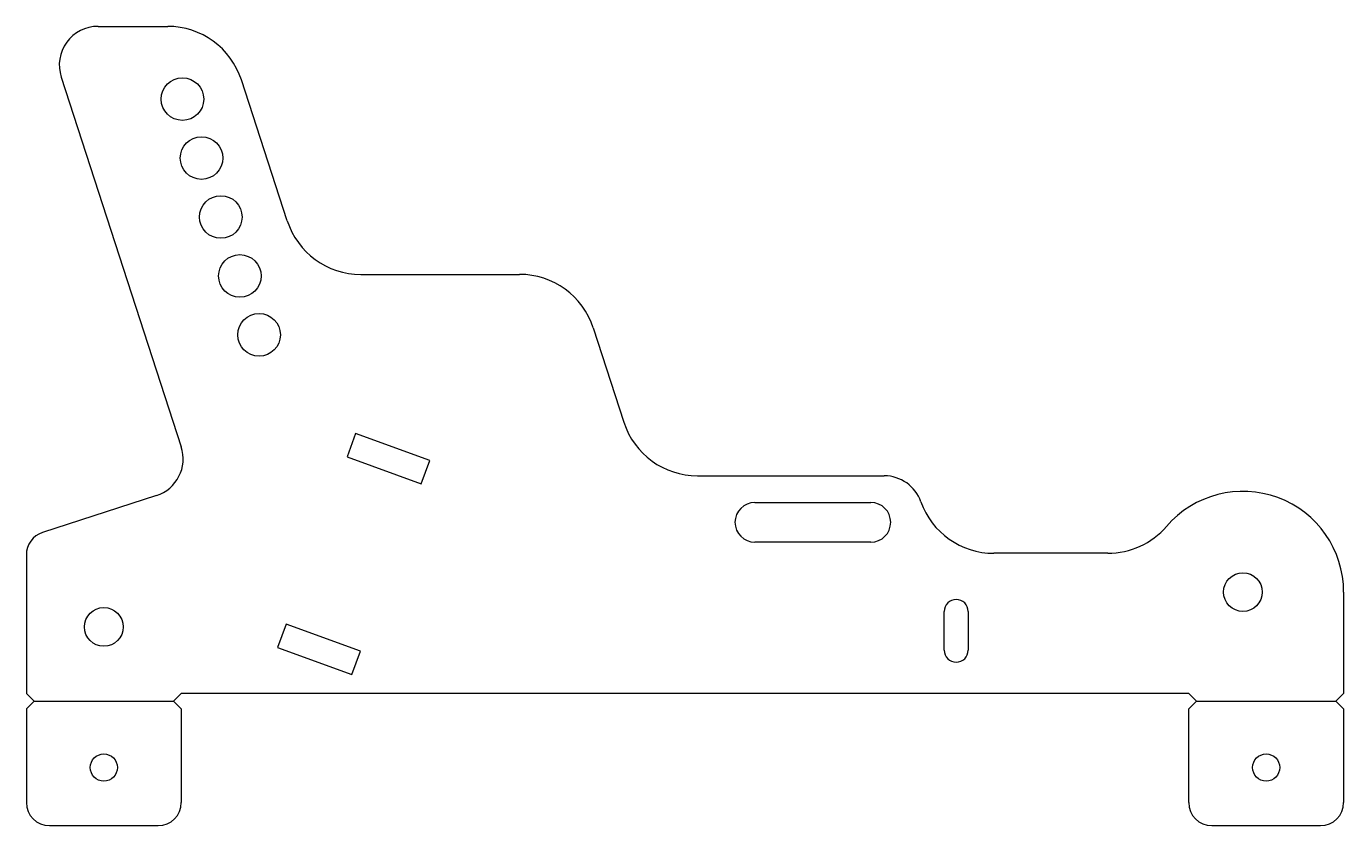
# Model space of a CAD drawing. Extents: x 0 to 170, y 0 to 103.
import ezdxf

# ---------------------------------------------------------------- set-up
doc = ezdxf.new("R2010")
doc.units = 0
doc.header["$MEASUREMENT"] = 0
doc.layers.get('0').update_dxf_attribs({"linetype": 'CONTINUOUS'})
doc.layers.add('CUT', color=7, linetype='CONTINUOUS')
doc.layers.add('FOLD', color=6, linetype='CONTINUOUS')

msp = doc.modelspace()

# ---------------------------------------------------------------- linework, layer by layer
for p, q in [((1, 16.07), (0, 17.07)), ((19, 16.07), (20, 17.07)), ((151, 16.07), (150, 17.07)), ((169, 16.07), (170, 17.07)), ((1, 16.07), (0, 15.07)), ((19, 16.07), (20, 15.07)), ((151, 16.07), (150, 15.07)), ((169, 16.07), (170, 15.07))]:
    msp.add_line(p, q)
at = {"layer": 'CUT'}
for p, q in [((9.25, 103.14), (18.24, 103.14)), ((4.5, 96.6), (20, 48.9)), ((33.66, 78.05), (27.75, 96.23)), ((43.17, 71.14), (63.64, 71.14)), ((73.15, 64.23), (77.11, 52.05)), ((42.48, 50.61), (41.39, 47.6)), ((52.07, 47.12), (42.48, 50.61)), ((41.39, 47.6), (50.97, 44.11)), ((50.97, 44.11), (52.07, 47.12)), ((86.62, 45.14), (110.72, 45.14)), ((16.79, 42.6), (2.07, 37.82)), ((94, 41.69), (109, 41.69)), ((109, 36.59), (94, 36.59)), ((0, 34.96), (0, 17.07)), ((139.56, 35.14), (124.86, 35.14)), ((170, 30.14), (170, 17.07)), ((118.45, 22.64), (118.45, 27.64)), ((121.55, 27.64), (121.55, 22.64)), ((33.52, 25.99), (32.43, 22.98)), ((43.11, 22.5), (33.52, 25.99)), ((32.43, 22.98), (42.01, 19.49)), ((42.01, 19.49), (43.11, 22.5)), ((150, 17.07), (20, 17.07)), ((0, 15.07), (0, 3)), ((20, 15.07), (20, 3)), ((150, 3), (150, 15.07)), ((170, 15.07), (170, 3)), ((3, 0), (17, 0)), ((153, 0), (167, 0))]:
    msp.add_line(p, q, dxfattribs=at)
for centre, radius in [((20.14, 93.76), 2.75), ((22.61, 86.15), 2.75), ((25.09, 78.54), 2.75), ((27.56, 70.93), 2.75), ((30.03, 63.33), 2.75), ((157, 30.14), 2.5), ((10, 25.64), 2.5), ((10, 7.5), 1.75), ((160, 7.5), 1.75)]:
    msp.add_circle(centre, radius, dxfattribs=at)
for centre, radius, start, end in [((9.25, 98.14), 5, 90, 198), ((18.24, 93.14), 10, 18, 90), ((43.17, 81.14), 10, 198, 270), ((63.64, 61.14), 10, 18, 90), ((86.62, 55.14), 10, 198, 270), ((15.24, 47.35), 5, 288, 18), ((110.72, 40.14), 5, 19.4712, 90), ((157, 30.14), 13, 0, 139.2943), ((94, 39.14), 2.55, 90, 270), ((109, 39.14), 2.55, 270, 90), ((124.86, 45.14), 10, 199.4712, 270), ((3, 34.96), 3, 108, 180), ((139.56, 45.14), 10, 270, 319.2943), ((120, 27.64), 1.55, 0, 180), ((120, 22.64), 1.55, 180, 0), ((3, 3), 3, 180, 270), ((17, 3), 3, 270, 0), ((153, 3), 3, 180, 270), ((167, 3), 3, 270, 0)]:
    msp.add_arc(centre, radius, start, end, dxfattribs=at)
at = {"layer": 'FOLD'}
for p, q in [((1, 16.07), (19, 16.07)), ((151, 16.07), (169, 16.07))]:
    msp.add_line(p, q, dxfattribs=at)

doc.saveas('drawing.dxf')
